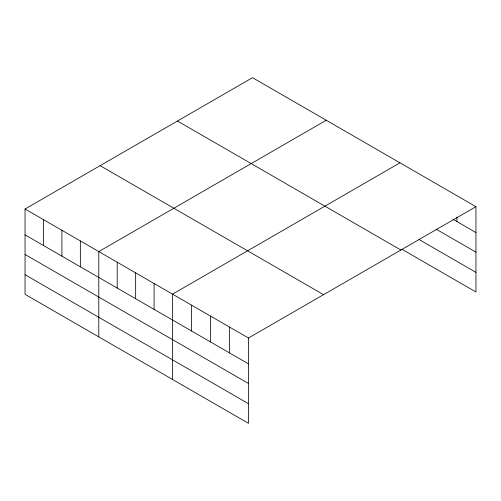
<?xml version="1.0" encoding="UTF-8"?>
<svg xmlns="http://www.w3.org/2000/svg" width="501" height="501" viewBox="0 0 501 501"><rect width="100%" height="100%" fill="white"/><g stroke="black" fill="none" stroke-linecap="round" stroke-linejoin="round"><path stroke-width="0.75" d="M475.95 206.688L252.517 77.686L25.05 209.011L25.05 294.312L248.483 423.314L248.483 338.012L475.95 206.688L475.95 291.989L401.946 249.26M326.251 120.253L98.785 251.583L98.785 336.885M399.98 162.825L172.519 294.15L172.519 379.457M453.029 219.306L475.95 232.539M436.002 229.095L475.95 252.16M418.974 239.478L475.95 272.369M177.454 121.023L400.888 250.024M100.112 165.674L323.546 294.676M25.05 209.011L248.483 338.012M25.05 234.869L248.483 363.864M25.05 254.483L248.483 383.484M25.05 274.698L248.483 403.693M456.956 217.014L456.956 221.574M229.496 327.047L229.496 352.898M210.501 316.081L210.501 341.933M191.507 305.115L191.507 330.973M154.083 283.51L154.083 309.361M135.652 272.863L135.652 298.721M117.215 262.223L117.215 288.081M80.348 240.937L80.348 266.795M61.917 230.297L61.917 256.149M43.481 219.657L43.481 245.509"/></g></svg>
